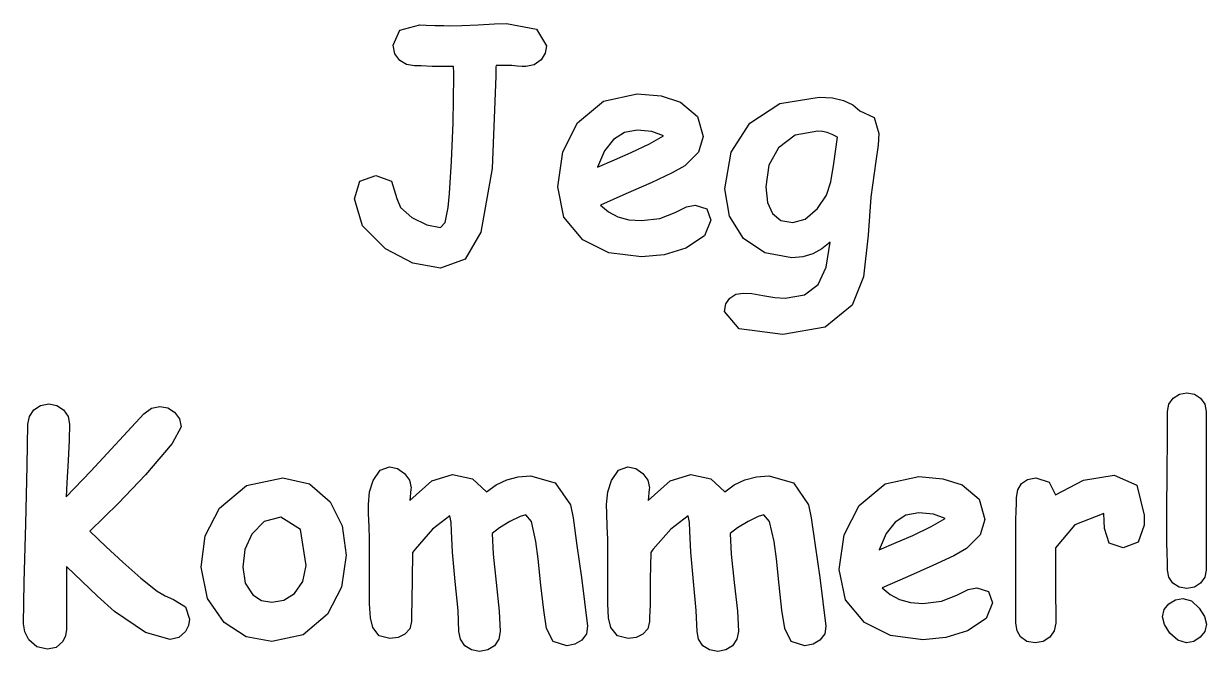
# Model space of a CAD drawing. Extents: x 0 to 43.6, y 0 to 23.1.
import ezdxf

# ---------------------------------------------------------------- set-up
doc = ezdxf.new("R2010")
doc.units = 0
doc.layers.add('Text', color=7, linetype='CONTINUOUS')

msp = doc.modelspace()

# ---------------------------------------------------------------- linework, layer by layer
at = {"layer": 'Text', "color": 7}
for points in [[(18.493404, 21.563549), (18.365241, 21.567669), (18.179212, 21.580087), (17.984905, 21.596625), (17.831946, 21.602128), (17.616972, 21.602128), (17.401997, 21.602128), (17.397849, 21.551137), (17.396437, 21.210765), (17.257251, 17.800121), (16.839712, 15.461591), (16.265065, 14.465273), (15.356942, 14.133154), (14.337194, 14.309543), (13.328469, 14.838718), (12.476841, 15.695858), (12.192965, 16.690801), (12.38727, 17.335721), (12.97018, 17.550696), (13.55309, 17.338476), (13.747394, 16.701825), (13.886575, 16.364205), (14.30412, 16.001781), (14.848445, 15.724797), (15.356942, 15.632468), (15.527816, 15.815746), (15.643575, 16.365585), (15.684918, 16.882346), (15.76484, 18.079862), (15.82685, 19.490971), (15.847509, 21.210765), (15.843388, 21.33892), (15.830971, 21.569058), (15.767581, 21.566235), (15.704191, 21.563413), (15.420312, 21.559265), (15.053756, 21.568917), (14.645854, 21.585455), (14.403321, 21.590958), (14.10291, 21.640564), (13.852107, 21.789397), (13.670207, 22.036059), (13.609571, 22.346123), (13.856239, 22.908357), (14.596248, 23.095775), (14.829135, 23.091627), (15.152974, 23.079237), (15.475433, 23.070968), (15.704191, 23.068146), (16.136891, 23.07777), (16.740474, 23.106717), (17.348186, 23.135648), (17.782272, 23.1453), (18.890209, 22.939966), (19.25953, 22.323991), (19.209916, 22.05251), (19.061091, 21.81136), (18.806149, 21.625319), (18.493339, 21.563312)], [(22.754299, 14.541078), (21.556782, 14.698163), (20.599047, 15.169451), (19.904515, 16.005921), (19.673006, 17.126267), (19.856283, 18.41335), (20.406123, 19.485467), (21.363858, 20.287484), (22.605469, 20.554827), (23.483276, 20.477651), (24.198484, 20.246147), (24.822731, 19.725243), (25.030817, 18.978351), (24.861314, 18.406461), (24.352823, 17.903479), (23.888421, 17.638893), (23.112589, 17.275094), (22.183793, 16.864439), (21.254994, 16.453785), (21.547136, 16.20298), (21.894402, 16.023837), (22.296789, 15.916347), (22.754299, 15.880522), (23.436425, 15.956312), (24.005557, 16.183688), (24.417587, 16.386258), (24.738674, 16.453785), (25.168617, 16.314602), (25.311938, 15.897057), (25.081803, 15.32655), (24.391408, 14.871797), (23.596278, 14.623741), (22.754299, 14.541078)], [(31.391843, 18.079868), (31.207179, 16.748682), (31.116233, 15.34584), (30.939842, 13.809332), (30.520922, 12.760651), (29.520464, 11.954483), (27.963283, 11.685779), (26.355111, 11.897982), (25.819055, 12.534647), (25.867287, 12.808883), (26.011982, 13.025234), (26.235223, 13.165781), (26.519099, 13.21263), (26.82089, 13.189205), (27.230166, 13.118932), (27.667004, 13.048659), (28.051478, 13.025234), (28.7653, 13.150626), (29.26415, 13.526828), (29.561804, 14.16211), (29.705122, 15.086774), (29.406085, 14.835969), (29.071226, 14.656817), (28.70191, 14.549347), (28.299526, 14.513505), (27.304579, 14.691277), (26.513587, 15.224578), (26.000958, 16.040375), (25.830081, 17.054611), (26.058834, 18.410599), (26.745097, 19.479958), (27.859928, 20.199292), (29.308247, 20.439074), (29.790559, 20.407375), (30.201218, 20.312294), (30.540212, 20.152438), (30.807553, 19.926442), (31.332582, 19.678392), (31.507597, 19.099622), (31.478655, 18.660024), (31.391843, 18.079871)], [(22.605469, 19.220884), (22.130046, 19.135444), (21.72904, 18.879133), (21.401064, 18.451936), (21.144749, 17.85387), (21.766242, 18.122585), (22.384983, 18.388549), (23.053331, 18.712385), (23.570097, 19.011424), (23.14428, 19.168515), (22.605469, 19.220884)], [(29.253126, 19.182301), (28.424923, 19.029337), (27.80343, 18.570455), (27.456164, 17.931041), (27.34041, 17.12627), (27.40242, 16.551626), (27.588456, 16.139593), (27.898513, 15.891548), (28.332597, 15.808865), (28.78597, 15.939777), (29.242103, 16.33252), (29.57972, 16.825856), (29.732684, 17.313683), (29.84568, 17.990296), (29.97522, 18.961815), (29.789182, 19.058276), (29.605904, 19.127181), (29.426758, 19.168518), (29.253126, 19.18229)], [(42.851609, 2.32063), (42.56911, 2.368862), (42.338978, 2.513557), (42.190148, 2.731263), (42.140539, 2.998612), (42.136418, 3.265962), (42.124001, 3.638015), (42.115732, 4.014217), (42.112909, 4.282949), (42.115732, 5.233784), (42.124001, 6.56497), (42.136418, 7.896156), (42.140539, 8.847019), (42.191528, 9.11434), (42.34449, 9.332074), (42.573245, 9.48089), (42.851609, 9.530533), (43.12997, 9.48089), (43.358726, 9.332074), (43.511687, 9.11434), (43.562676, 8.847019), (43.562676, 5.922802), (43.562676, 2.998612), (43.511687, 2.731263), (43.358726, 2.513557), (43.132728, 2.368862), (42.851609, 2.32063)], [(1.582121, 3.125387), (1.579299, 1.965086), (1.576476, 0.804786), (1.542023, 0.571896), (1.43867, 0.358311), (1.201649, 0.147462), (0.876433, 0.077189), (0.487824, 0.165384), (0.192924, 0.429967), (0.048232, 0.715209), (0, 1.019755), (0.019276, 2.550754), (0.07716, 4.696348), (0.135041, 6.841971), (0.154316, 8.37297), (0.209437, 8.659595), (0.374802, 8.902137), (0.622848, 9.067491), (0.926019, 9.122609), (1.227808, 9.067491), (1.471721, 8.902137), (1.637084, 8.659595), (1.692207, 8.37297), (1.679818, 7.79004), (1.642612, 7.033515), (1.594378, 6.208072), (1.570953, 5.69406), (2.47908, 6.642158), (4.431761, 8.758824), (4.704611, 8.965524), (5.016051, 9.034414), (5.309568, 8.979296), (5.561753, 8.813942), (5.739514, 8.570018), (5.798775, 8.279272), (5.470799, 7.664649), (4.486885, 6.504349), (3.490558, 5.458405), (2.441874, 4.426262), (3.044074, 3.858515), (3.649037, 3.290769), (4.318759, 2.698215), (4.91683, 2.221401), (5.20897, 2.042246), (5.523168, 1.912734), (5.965515, 1.638499), (6.112967, 1.19064), (6.075756, 0.957751), (5.96414, 0.73313), (5.720224, 0.509892), (5.396388, 0.43547), (4.491014, 0.693167), (3.35138, 1.46623), (2.721616, 2.03536), (1.58198, 3.125387)], [(14.226997, 5.561783), (15.037283, 6.285231), (15.803474, 6.52639), (16.539343, 6.365157), (17.049219, 5.881484), (17.403372, 6.141919), (17.79336, 6.32796), (18.217792, 6.439579), (18.675305, 6.476776), (19.582048, 6.208072), (20.14154, 5.401904), (20.239375, 4.918232), (20.378561, 3.90813), (20.554942, 2.717491), (20.775436, 0.93156), (20.732716, 0.644936), (20.560462, 0.413429), (20.302765, 0.260464), (20.003733, 0.209467), (19.500746, 0.366552), (19.259595, 0.837863), (19.158991, 1.522731), (19.055644, 2.441901), (18.955044, 3.41204), (18.873744, 4.051442), (18.704238, 4.791429), (18.493404, 5.03812), (18.285316, 4.974732), (17.914628, 4.784543), (17.52326, 4.548916), (17.25317, 4.349102), (17.290373, 3.582897), (17.401997, 2.541102), (17.517751, 1.485534), (17.556339, 0.73313), (17.502592, 0.445122), (17.341365, 0.209467), (17.097448, 0.052382), (16.795663, 0.000001), (16.493868, 0.052382), (16.249958, 0.209467), (16.088724, 0.445122), (16.034983, 0.73313), (16.00053, 1.508959), (15.89718, 2.579682), (15.797959, 3.654553), (15.764888, 4.431765), (15.749733, 4.748729), (15.704258, 4.994008), (15.063467, 4.502067), (14.419927, 3.764818), (14.382719, 3.716558), (14.326221, 3.64905), (14.309683, 2.655487), (14.304179, 1.901699), (14.301357, 1.719807), (14.293088, 1.482769), (14.284819, 1.256765), (14.281997, 1.096914), (14.221361, 0.830976), (14.039461, 0.628397), (13.79279, 0.508509), (13.493758, 0.468547), (13.101015, 0.570514), (12.859859, 0.876442), (12.773045, 1.233341), (12.744106, 1.752884), (12.744106, 2.77814), (12.744106, 3.803397), (12.738602, 4.142374), (12.722064, 4.608154), (12.705526, 5.078082), (12.700023, 5.418442), (12.74412, 5.885605), (12.876411, 6.305918), (13.13548, 6.677972), (13.482749, 6.802008), (13.774891, 6.741359), (14.033963, 6.559467), (14.215864, 6.310039), (14.276499, 6.035803), (14.264109, 5.975182), (14.226901, 5.561783)], [(23.002344, 5.561783), (23.81263, 6.285231), (24.578821, 6.52639), (25.31469, 6.365157), (25.824567, 5.881484), (26.178719, 6.141919), (26.568708, 6.32796), (26.993139, 6.439579), (27.450652, 6.476776), (28.357395, 6.208072), (28.916887, 5.401904), (29.014722, 4.918232), (29.153908, 3.90813), (29.330289, 2.717491), (29.550783, 0.93156), (29.508063, 0.644936), (29.335809, 0.413429), (29.078112, 0.260464), (28.779081, 0.209467), (28.276093, 0.366552), (28.034942, 0.837863), (27.934339, 1.522731), (27.830992, 2.441901), (27.730391, 3.41204), (27.649091, 4.051442), (27.479585, 4.791429), (27.268751, 5.03812), (27.060663, 4.974732), (26.689976, 4.784543), (26.298607, 4.548916), (26.028517, 4.349102), (26.06572, 3.582897), (26.177344, 2.541102), (26.293098, 1.485534), (26.331686, 0.73313), (26.27794, 0.445122), (26.116712, 0.209467), (25.872796, 0.052382), (25.57101, 0.000001), (25.269215, 0.052382), (25.025305, 0.209467), (24.864071, 0.445122), (24.810331, 0.73313), (24.775877, 1.508959), (24.672527, 2.579682), (24.573306, 3.654553), (24.540235, 4.431765), (24.52508, 4.748729), (24.479606, 4.994008), (23.838814, 4.502067), (23.195274, 3.764818), (23.158066, 3.716558), (23.101568, 3.64905), (23.08503, 2.655487), (23.079527, 1.901699), (23.076704, 1.719807), (23.068435, 1.482769), (23.060166, 1.256765), (23.057344, 1.096914), (22.996708, 0.830976), (22.814808, 0.628397), (22.568137, 0.508509), (22.269106, 0.468547), (21.876362, 0.570514), (21.635206, 0.876442), (21.548392, 1.233341), (21.519453, 1.752884), (21.519453, 2.77814), (21.519453, 3.803397), (21.51395, 4.142374), (21.497411, 4.608154), (21.480873, 5.078082), (21.47537, 5.418442), (21.519467, 5.885605), (21.651759, 6.305918), (21.910827, 6.677972), (22.258096, 6.802008), (22.550239, 6.741359), (22.80931, 6.559467), (22.991211, 6.310039), (23.051846, 6.035803), (23.039457, 5.975182), (23.002248, 5.561783)], [(9.139281, 0.358311), (8.19119, 0.533317), (7.386416, 1.058335), (6.773189, 1.952697), (6.543057, 3.103345), (6.690512, 4.255376), (7.210027, 5.27513), (8.21186, 6.118494), (9.541668, 6.399616), (10.531097, 6.179116), (11.294533, 5.517672), (11.732745, 4.628841), (11.878821, 3.549821), (11.707941, 2.364713), (11.195315, 1.367029), (10.29821, 0.610476), (9.139281, 0.358311)], [(33.12817, 0.429967), (31.930653, 0.587052), (30.972918, 1.058335), (30.278386, 1.894813), (30.046876, 3.015151), (30.230157, 4.302225), (30.779994, 5.374359), (31.737729, 6.176378), (32.979343, 6.443727), (33.85715, 6.36654), (34.572355, 6.135033), (35.196602, 5.614135), (35.40469, 4.867234), (35.235188, 4.295339), (34.726694, 3.792362), (34.262291, 3.527779), (33.48646, 3.163995), (32.557664, 2.753333), (31.628865, 2.342672), (31.921007, 2.091861), (32.268276, 1.912734), (32.67066, 1.805236), (33.12817, 1.769422), (33.810296, 1.845198), (34.379428, 2.072585), (34.791458, 2.275136), (35.112545, 2.342672), (35.542488, 2.20348), (35.685809, 1.785932), (35.455674, 1.215448), (34.765279, 0.760675), (33.970149, 0.51263), (33.12817, 0.429967)], [(41.275133, 4.657769), (41.058775, 4.025252), (40.508942, 3.814404), (39.988041, 3.993559), (39.814413, 4.530994), (39.800612, 4.80935), (39.786839, 5.087734), (38.722991, 4.670186), (38.011927, 3.814404), (38.014749, 2.4281), (38.017571, 1.041796), (37.963825, 0.755172), (37.802597, 0.523665), (37.558684, 0.366552), (37.256895, 0.314199), (36.953726, 0.369317), (36.727728, 0.5347), (36.595437, 0.760675), (36.551339, 1.041796), (36.551339, 2.847031), (36.551339, 4.652265), (36.554162, 4.864468), (36.562431, 5.15939), (36.5707, 5.458405), (36.573522, 5.672019), (36.618997, 5.954495), (36.755423, 6.184647), (36.981421, 6.341732), (37.284589, 6.394113), (37.772413, 6.237), (38.012195, 5.765717), (39.041586, 6.311422), (40.178471, 6.493314), (41.005289, 6.126764), (41.280901, 5.027085), (41.27949, 4.794195), (41.275426, 4.657769)], [(9.470012, 4.944422), (8.863671, 4.792812), (8.400652, 4.327061), (8.152604, 3.759286), (8.069924, 3.103345), (8.163628, 2.51906), (8.444749, 2.089123), (8.767208, 1.878275), (9.139281, 1.808002), (9.58714, 1.88931), (9.971617, 2.133206), (10.280294, 2.581065), (10.401565, 3.163995), (10.204501, 4.496535), (9.470012, 4.944422)], [(32.979343, 5.109776), (32.503917, 5.024319), (32.10291, 4.768033), (31.774934, 4.340833), (31.518623, 3.742748), (32.140116, 4.01148), (32.758857, 4.277446), (33.427202, 4.601268), (33.94397, 4.90031), (33.518153, 5.057395), (32.979343, 5.109776)], [(42.835071, 0.319703), (42.515367, 0.407897), (42.21771, 0.67248), (42.023405, 0.986678), (41.958638, 1.278835), (42.015139, 1.542035), (42.184636, 1.758387), (42.425792, 1.903082), (42.697267, 1.951314), (43.015594, 1.86312), (43.309117, 1.598536), (43.503418, 1.285721), (43.568188, 0.997713), (43.511687, 0.73725), (43.34219, 0.518161), (43.105166, 0.369317), (42.835071, 0.319703)]]:
    msp.add_lwpolyline(points, dxfattribs=at)

doc.saveas('drawing.dxf')
